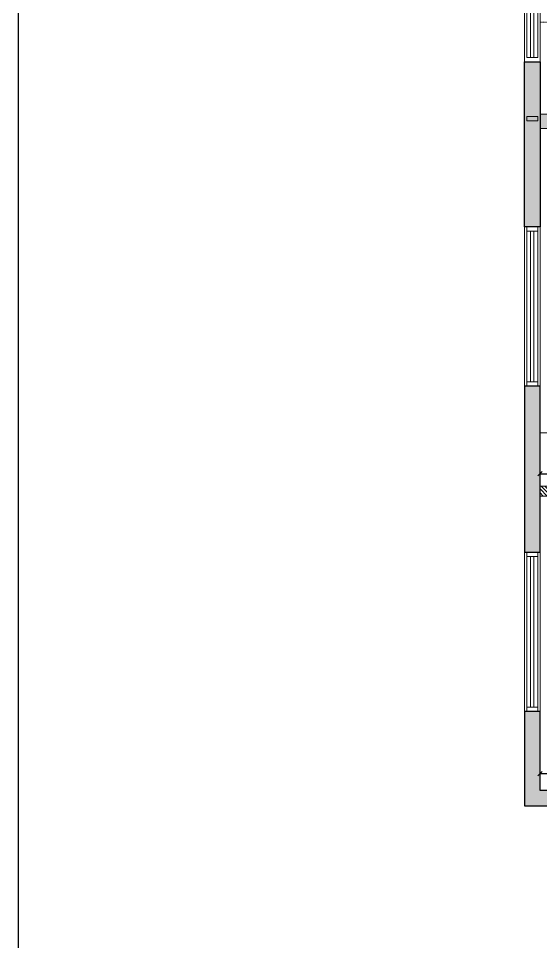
# Model space of a CAD drawing. Header units: inches. Extents: x 18646 to 39869, y 2287 to 7833.
# Drawn here: x 20238.9 to 20475, y 3778.9 to 4196.4 of the extents above; entities that cross this region are included whole.
import ezdxf

# ---------------------------------------------------------------- set-up
doc = ezdxf.new("R2010")
doc.units = ezdxf.units.IN
doc.header["$LTSCALE"] = 1.5
doc.header["$MEASUREMENT"] = 0
doc.header["$PDMODE"] = 3
doc.header["$PDSIZE"] = 4
doc.linetypes.add('HIDDEN', pattern=[0.375, 0.25, -0.125])
for name, color, linetype in [('A-WALL', 4, 'Continuous'), ('I-FNSH-DIMS', 7, 'Continuous'), ('I-GLAZ', 6, 'Continuous'), ('WALL', 4, 'Continuous')]:
    doc.layers.add(name, color=color, linetype=linetype)
doc.layers.add('I-DOOR', color=6, linetype='Continuous', lineweight=20)
doc.layers.add('l-FIXTURE', color=7, linetype='Continuous', lineweight=5)
doc.styles.add('3 by 16', font='GOTHIC.TTF', dxfattribs={"height": 4})
doc.dimstyles.new('3 by 16', dxfattribs={"dimtxt": 4, "dimasz": 2, "dimexe": 0.18, "dimexo": 0.0625, "dimgap": 0.09, "dimtad": 0, "dimtoh": 1, "dimdec": 0, "dimzin": 0, "dimdsep": 46, "dimlunit": 4, "dimtxsty": '3 by 16', "dimblk": 'OBLIQUE', "dimcen": 0.09, "dimclrd": 256, "dimclrt": 256, "dimadec": 0, "dimazin": 0, "dimtfac": 1, "dimtdec": 0, "dimtofl": 0, "dimtmove": 0, "dimatfit": 3, "dimldrblk": 'OBLIQUE', "dimfxl": 1, "dimfxlon": 1, "dimtolj": 1, "dimtzin": 0, "dimlwd": -1, "dimarcsym": 0})

# ---------------------------------------------------------------- blocks, each defined once
blk = doc.blocks.new('_Oblique')
at = {"color": 0, "linetype": 'ByBlock', "lineweight": -2}
blk.add_line((-0.5, -0.5), (0.5, 0.5), dxfattribs=at)
blk = doc.blocks.new('*D44')
at = {"layer": 'Defpoints', "color": 0, "lineweight": 5, "transparency": 16777216}
for p in [(20474.35, 3855.22), (20474.35, 3847.62), (20606.85, 3847.62)]:
    blk.add_point(p, dxfattribs=at)
at = {"layer": 'I-FNSH-DIMS', "color": 0, "lineweight": -2, "transparency": 16777216}
for p, q in [((20474.35, 3854.22), (20474.35, 3855.4)), ((20606.85, 3854.22), (20606.85, 3855.4))]:
    blk.add_line(p, q, dxfattribs=at)
at = {"layer": 'I-FNSH-DIMS', "transparency": 16777216}
for p, q in [((20474.35, 3855.22), (20534.01, 3855.22)), ((20606.85, 3855.22), (20547.19, 3855.22))]:
    blk.add_line(p, q, dxfattribs=at)
at = {"layer": 'I-FNSH-DIMS', "transparency": 16777216, "xscale": 2, "yscale": 2, "zscale": 2, "rotation": 180}
blk.add_blockref('_Oblique', (20474.35, 3855.22), dxfattribs=at)
at = {"layer": 'I-FNSH-DIMS', "transparency": 16777216, "xscale": 2, "yscale": 2, "zscale": 2}
blk.add_blockref('_Oblique', (20606.85, 3855.22), dxfattribs=at)
at = {"layer": 'I-FNSH-DIMS', "lineweight": 5, "transparency": 16777216, "insert": (20540.6, 3855.22), "char_height": 4, "attachment_point": 5, "style": '3 by 16'}
blk.add_mtext('\\A1;11\'-1"', dxfattribs=at)
blk = doc.blocks.new('*D45')
at = {"layer": 'Defpoints', "color": 0, "lineweight": 5, "transparency": 16777216}
for p in [(20564.63, 3990.72), (20474.35, 3985.12), (20564.63, 3985.12)]:
    blk.add_point(p, dxfattribs=at)
at = {"layer": 'I-FNSH-DIMS', "color": 0, "lineweight": -2, "transparency": 16777216}
for p, q in [((20474.35, 3989.72), (20474.35, 3990.9)), ((20564.63, 3989.72), (20564.63, 3990.9))]:
    blk.add_line(p, q, dxfattribs=at)
at = {"layer": 'I-FNSH-DIMS', "transparency": 16777216}
for p, q in [((20474.35, 3990.72), (20514.25, 3990.72)), ((20564.63, 3990.72), (20524.74, 3990.72))]:
    blk.add_line(p, q, dxfattribs=at)
at = {"layer": 'I-FNSH-DIMS', "transparency": 16777216, "xscale": 2, "yscale": 2, "zscale": 2, "rotation": 180}
blk.add_blockref('_Oblique', (20474.35, 3990.72), dxfattribs=at)
at = {"layer": 'I-FNSH-DIMS', "transparency": 16777216, "xscale": 2, "yscale": 2, "zscale": 2}
blk.add_blockref('_Oblique', (20564.63, 3990.72), dxfattribs=at)
at = {"layer": 'I-FNSH-DIMS', "lineweight": 5, "transparency": 16777216, "insert": (20519.49, 3990.72), "char_height": 4, "attachment_point": 5, "style": '3 by 16'}
blk.add_mtext('\\A1;7\'-6"', dxfattribs=at)

msp = doc.modelspace()

# ---------------------------------------------------------------- hatches: boundary and pattern name
at = {"layer": 'A-WALL', "lineweight": 5, "transparency": 33554636}
h = msp.add_hatch(color=8, dxfattribs=at)
h.dxf.hatch_style = 1
h.paths.add_polyline_path([(20467.35, 4176.75), (20474.35, 4176.75), (20474.35, 4102.25), (20467.35, 4102.25)])
h = msp.add_hatch(color=8, dxfattribs=at)
h.dxf.hatch_style = 1
h.paths.add_polyline_path([(20682.85, 4146.62), (20474.35, 4146.62), (20474.35, 4153.12), (20682.85, 4153.12)])
h = msp.add_hatch(color=8, dxfattribs=at)
h.dxf.hatch_style = 1
h.paths.add_polyline_path([(20467.35, 3955.24), (20474.35, 3955.24), (20474.35, 4030.25), (20467.35, 4030.25)])
h = msp.add_hatch(dxfattribs=at)
h.set_pattern_fill('ANSI31', color=8, scale=10, angle=270)
h.set_pattern_definition([(315, (24331.1198, -14485.3148), (0.88388348, 0.88388348), [])])
h.paths.add_polyline_path([(20569.13, 3980.62), (20569.13, 4009.12), (20564.63, 4009.12), (20564.63, 3985.12), (20474.35, 3985.12), (20474.35, 3980.62)])
h = msp.add_hatch(color=8, dxfattribs=at)
h.dxf.hatch_style = 1
h.paths.add_polyline_path([(20467.35, 3883.24), (20467.35, 3840.62), (20696.34, 3840.62), (20696.34, 3847.62), (20474.35, 3847.62), (20474.35, 3883.24)])

# ---------------------------------------------------------------- linework, layer by layer
for points in [[(20682.85, 4146.62), (20474.35, 4146.62), (20474.35, 4153.12), (20682.85, 4153.12)], [(20569.13, 3980.62), (20569.13, 4009.12), (20564.63, 4009.12), (20564.63, 3985.12), (20474.35, 3985.12), (20474.35, 3980.62)]]:
    msp.add_lwpolyline(points, close=True, dxfattribs=at)
at = {"layer": 'Defpoints', "color": 1, "transparency": 33554636, "elevation": 0.03}
msp.add_lwpolyline([(20238.89, 4761), (21426.39, 4761), (21426.39, 3099.5), (20238.89, 3099.5)], close=True, dxfattribs=at)
at = {"layer": 'I-DOOR', "color": 8, "linetype": 'HIDDEN', "lineweight": 5, "ltscale": 0.25, "transparency": 33554636}
msp.add_line((20474.35, 4194.75), (20513.35, 4194.75), dxfattribs=at)
at = {"layer": 'I-GLAZ', "color": 6, "lineweight": 5, "ltscale": 0.05, "transparency": 33554636}
for points in [[(20467.35, 4176.75), (20474.35, 4176.75), (20474.35, 4212.75), (20467.35, 4212.75)], [(20473.35, 4210.75), (20468.35, 4210.75), (20468.35, 4178.75), (20473.35, 4178.75)], [(20471.6, 4178.75), (20471.6, 4210.75), (20470.1, 4210.75), (20470.1, 4178.75)], [(20473.35, 4150.12), (20468.35, 4150.12), (20468.35, 4152.12), (20473.35, 4152.12)], [(20467.35, 4102.25), (20474.35, 4102.25), (20474.35, 4030.25), (20467.35, 4030.25)], [(20473.35, 4102.25), (20468.35, 4102.25), (20468.35, 4100.25), (20473.35, 4100.25)], [(20473.35, 4032.25), (20468.35, 4032.25), (20468.35, 4100.25), (20473.35, 4100.25)], [(20471.6, 4100.25), (20471.6, 4032.25), (20470.1, 4032.25), (20470.1, 4100.25)], [(20473.35, 4032.25), (20468.35, 4032.25), (20468.35, 4030.25), (20473.35, 4030.25)], [(20467.35, 3883.24), (20474.35, 3883.24), (20474.35, 3955.24), (20467.35, 3955.24)], [(20473.35, 3953.24), (20468.35, 3953.24), (20468.35, 3955.24), (20473.35, 3955.24)], [(20473.35, 3953.24), (20468.35, 3953.24), (20468.35, 3885.24), (20473.35, 3885.24)], [(20471.6, 3885.24), (20471.6, 3953.24), (20470.1, 3953.24), (20470.1, 3885.24)], [(20473.35, 3883.24), (20468.35, 3883.24), (20468.35, 3885.24), (20473.35, 3885.24)]]:
    msp.add_lwpolyline(points, close=True, dxfattribs=at)
at = {"layer": 'l-FIXTURE', "lineweight": 5, "transparency": 33554636}
msp.add_lwpolyline([(20474.35, 4009.12), (20474.35, 3985.12), (20564.63, 3985.12), (20564.63, 4009.12)], close=True, dxfattribs=at)
at = {"layer": 'WALL', "ltscale": 0.1, "transparency": 33554636}
for points in [[(20467.35, 4176.75), (20474.35, 4176.75), (20474.35, 4102.25), (20467.35, 4102.25)], [(20467.35, 3955.24), (20474.35, 3955.24), (20474.35, 4030.25), (20467.35, 4030.25)]]:
    msp.add_lwpolyline(points, close=True, dxfattribs=at)
msp.add_lwpolyline([(20467.35, 3883.24), (20467.35, 3840.62), (20696.34, 3840.62), (20696.34, 3847.62), (20474.35, 3847.62), (20474.35, 3883.24), (20467.35, 3883.24)], dxfattribs=at)

# ---------------------------------------------------------------- dimensions: what is measured, and where the dimension line sits
at = {"layer": 'I-FNSH-DIMS', "lineweight": 5, "transparency": 33554636}
for base, p1, p2, picture, middle in [((20564.63, 3990.72), (20474.35, 3985.12), (20564.63, 3985.12), '*D45', (20519.49, 3990.72)), ((20474.35021602, 3855.21912275), (20606.85021602, 3847.6237041), (20474.35021602, 3847.6237041), '*D44', (20540.60021602, 3855.21912275))]:
    dim = msp.add_linear_dim(base=base, p1=p1, p2=p2, dimstyle='3 by 16', dxfattribs=at)
    dim.commit()
    dim.dimension.update_dxf_attribs({"geometry": picture, "text_midpoint": middle})

doc.saveas('drawing.dxf')
